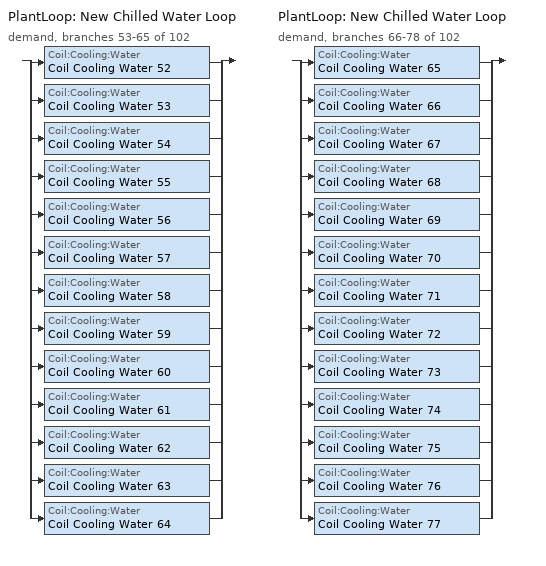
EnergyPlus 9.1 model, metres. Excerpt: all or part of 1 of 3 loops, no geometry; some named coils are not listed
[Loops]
PlantLoop 'New Chilled Water Loop'
 demand, branches 53-65 of 102: split
  | Coil:Cooling:Water 'Coil Cooling Water 52'
  | Coil:Cooling:Water 'Coil Cooling Water 53'
  | Coil:Cooling:Water 'Coil Cooling Water 54'
  | Coil:Cooling:Water 'Coil Cooling Water 55'
  | Coil:Cooling:Water 'Coil Cooling Water 56'
  | Coil:Cooling:Water 'Coil Cooling Water 57'
  | Coil:Cooling:Water 'Coil Cooling Water 58'
  | Coil:Cooling:Water 'Coil Cooling Water 59'
  | Coil:Cooling:Water 'Coil Cooling Water 60'
  | Coil:Cooling:Water 'Coil Cooling Water 61'
  | Coil:Cooling:Water 'Coil Cooling Water 62'
  | Coil:Cooling:Water 'Coil Cooling Water 63'
  | Coil:Cooling:Water 'Coil Cooling Water 64'
PlantLoop 'New Chilled Water Loop'
 demand, branches 66-78 of 102: split
  | Coil:Cooling:Water 'Coil Cooling Water 65'
  | Coil:Cooling:Water 'Coil Cooling Water 66'
  | Coil:Cooling:Water 'Coil Cooling Water 67'
  | Coil:Cooling:Water 'Coil Cooling Water 68'
  | Coil:Cooling:Water 'Coil Cooling Water 69'
  | Coil:Cooling:Water 'Coil Cooling Water 70'
  | Coil:Cooling:Water 'Coil Cooling Water 71'
  | Coil:Cooling:Water 'Coil Cooling Water 72'
  | Coil:Cooling:Water 'Coil Cooling Water 73'
  | Coil:Cooling:Water 'Coil Cooling Water 74'
  | Coil:Cooling:Water 'Coil Cooling Water 75'
  | Coil:Cooling:Water 'Coil Cooling Water 76'
  | Coil:Cooling:Water 'Coil Cooling Water 77'
[ZoneControl:Thermostat]
Name | Zone or ZoneList | Control Type Schedule | Control 1
Thermal Zone 1 Thermostat | Thermal Zone 1 | Thermal Zone 1 Thermostat Schedule | Thermostat Setpoint Dual Setpoint 1
Thermal Zone 15 Thermostat | Thermal Zone 15 | Thermal Zone 15 Thermostat Schedule | Thermostat Setpoint Dual Setpoint 7
Thermal Zone 18 Thermostat | Thermal Zone 18 | Thermal Zone 18 Thermostat Schedule | Thermostat Setpoint Dual Setpoint 47
Thermal Zone 19 Thermostat | Thermal Zone 19 | Thermal Zone 19 Thermostat Schedule | Thermostat Setpoint Dual Setpoint 48
Thermal Zone 2 Thermostat | Thermal Zone 2 | Thermal Zone 2 Thermostat Schedule | Thermostat Setpoint Dual Setpoint 20
Thermal Zone 24 Thermostat | Thermal Zone 24 | Thermal Zone 24 Thermostat Schedule | Thermostat Setpoint Dual Setpoint 53
Thermal Zone 25 Thermostat | Thermal Zone 25 | Thermal Zone 25 Thermostat Schedule | Thermostat Setpoint Dual Setpoint 54
Thermal Zone 27 Thermostat | Thermal Zone 27 | Thermal Zone 27 Thermostat Schedule | Thermostat Setpoint Dual Setpoint 56
Thermal Zone 29 Thermostat | Thermal Zone 29 | Thermal Zone 29 Thermostat Schedule | Thermostat Setpoint Dual Setpoint 58
Thermal Zone 33 Thermostat | Thermal Zone 33 | Thermal Zone 33 Thermostat Schedule | Thermostat Setpoint Dual Setpoint 62
Thermal Zone 35 Thermostat | Thermal Zone 35 | Thermal Zone 35 Thermostat Schedule | Thermostat Setpoint Dual Setpoint 64
Thermal Zone 37 Thermostat | Thermal Zone 37 | Thermal Zone 37 Thermostat Schedule | Thermostat Setpoint Dual Setpoint 66
Thermal Zone 38 Thermostat | Thermal Zone 38 | Thermal Zone 38 Thermostat Schedule | Thermostat Setpoint Dual Setpoint 67
Thermal Zone 39 Thermostat | Thermal Zone 39 | Thermal Zone 39 Thermostat Schedule | Thermostat Setpoint Dual Setpoint 68
Thermal Zone 4 Thermostat | Thermal Zone 4 | Thermal Zone 4 Thermostat Schedule | Thermostat Setpoint Dual Setpoint 16
Thermal Zone 40 Thermostat | Thermal Zone 40 | Thermal Zone 40 Thermostat Schedule | Thermostat Setpoint Dual Setpoint 69
Thermal Zone 41 Thermostat | Thermal Zone 41 | Thermal Zone 41 Thermostat Schedule | Thermostat Setpoint Dual Setpoint 70
Thermal Zone 46 Thermostat | Thermal Zone 46 | Thermal Zone 46 Thermostat Schedule | Thermostat Setpoint Dual Setpoint 75
Thermal Zone 47 Thermostat | Thermal Zone 47 | Thermal Zone 47 Thermostat Schedule | Thermostat Setpoint Dual Setpoint 76
Thermal Zone 70 Thermostat | Thermal Zone 70 | Thermal Zone 70 Thermostat Schedule | Thermostat Setpoint Dual Setpoint 99
Thermal Zone 72 Thermostat | Thermal Zone 72 | Thermal Zone 72 Thermostat Schedule | Thermostat Setpoint Dual Setpoint 40
Thermal Zone 75 Thermostat | Thermal Zone 75 | Thermal Zone 75 Thermostat Schedule | Thermostat Setpoint Dual Setpoint 43
Thermal Zone 83 Thermostat | Thermal Zone 83 | Thermal Zone 83 Thermostat Schedule | Thermostat Setpoint Dual Setpoint 24
Thermal Zone 84 Thermostat | Thermal Zone 84 | Thermal Zone 84 Thermostat Schedule | Thermostat Setpoint Dual Setpoint 25
Thermal Zone 92 Thermostat | Thermal Zone 92 | Thermal Zone 92 Thermostat Schedule | Thermostat Setpoint Dual Setpoint 33
Thermal Zone 95 Thermostat | Thermal Zone 95 | Thermal Zone 95 Thermostat Schedule | Thermostat Setpoint Dual Setpoint 36
[ThermostatSetpoint:DualSetpoint] Heating Setpoint Temperature Schedule=Medium Office HtgSetp; Cooling Setpoint Temperature Schedule=Medium Office ClgSetp
Thermostat Setpoint Dual Setpoint 1; Thermostat Setpoint Dual Setpoint 7; Thermostat Setpoint Dual Setpoint 47; Thermostat Setpoint Dual Setpoint 48; Thermostat Setpoint Dual Setpoint 20; Thermostat Setpoint Dual Setpoint 53; Thermostat Setpoint Dual Setpoint 54; Thermostat Setpoint Dual Setpoint 56; Thermostat Setpoint Dual Setpoint 58; Thermostat Setpoint Dual Setpoint 62; Thermostat Setpoint Dual Setpoint 64; Thermostat Setpoint Dual Setpoint 66; Thermostat Setpoint Dual Setpoint 67; Thermostat Setpoint Dual Setpoint 68; Thermostat Setpoint Dual Setpoint 16; Thermostat Setpoint Dual Setpoint 69; Thermostat Setpoint Dual Setpoint 70; Thermostat Setpoint Dual Setpoint 75; Thermostat Setpoint Dual Setpoint 76; Thermostat Setpoint Dual Setpoint 99; Thermostat Setpoint Dual Setpoint 40; Thermostat Setpoint Dual Setpoint 43; Thermostat Setpoint Dual Setpoint 24; Thermostat Setpoint Dual Setpoint 25; Thermostat Setpoint Dual Setpoint 33; Thermostat Setpoint Dual Setpoint 36
[Fan:OnOff] Availability Schedule=Always On Discrete; Fan Total Efficiency=0.5; Pressure Rise {Pa}=286.187; Maximum Flow Rate {m3/s}=Autosize; Motor Efficiency=0.9; Motor In Airstream Fraction=1
Name | Fan Power Ratio Function of Speed Ratio Curve | Fan Efficiency Ratio Function of Speed Ratio Curve
Fan On Off 58 | Fan On Off Power Curve 57 | Fan On Off Efficiency Curve 57
Fan On Off 77 | Fan On Off Power Curve 76 | Fan On Off Efficiency Curve 76
Fan On Off 75 | Fan On Off Power Curve 74 | Fan On Off Efficiency Curve 74
Fan On Off 76 | Fan On Off Power Curve 75 | Fan On Off Efficiency Curve 75
Fan On Off 57 | Fan On Off Power Curve 56 | Fan On Off Efficiency Curve 56
Fan On Off 74 | Fan On Off Power Curve 73 | Fan On Off Efficiency Curve 73
Fan On Off 71 | Fan On Off Power Curve 70 | Fan On Off Efficiency Curve 70
Fan On Off 63 | Fan On Off Power Curve 62 | Fan On Off Efficiency Curve 62
Fan On Off 65 | Fan On Off Power Curve 64 | Fan On Off Efficiency Curve 64
Fan On Off 64 | Fan On Off Power Curve 63 | Fan On Off Efficiency Curve 63
Fan On Off 62 | Fan On Off Power Curve 61 | Fan On Off Efficiency Curve 61
Fan On Off 61 | Fan On Off Power Curve 60 | Fan On Off Efficiency Curve 60
Fan On Off 60 | Fan On Off Power Curve 59 | Fan On Off Efficiency Curve 59
Fan On Off 59 | Fan On Off Power Curve 58 | Fan On Off Efficiency Curve 58
Fan On Off 72 | Fan On Off Power Curve 71 | Fan On Off Efficiency Curve 71
Fan On Off 56 | Fan On Off Power Curve 55 | Fan On Off Efficiency Curve 55
Fan On Off 53 | Fan On Off Power Curve 52 | Fan On Off Efficiency Curve 52
Fan On Off 73 | Fan On Off Power Curve 72 | Fan On Off Efficiency Curve 72
Fan On Off 68 | Fan On Off Power Curve 67 | Fan On Off Efficiency Curve 67
Fan On Off 67 | Fan On Off Power Curve 66 | Fan On Off Efficiency Curve 66
Fan On Off 70 | Fan On Off Power Curve 69 | Fan On Off Efficiency Curve 69
Fan On Off 66 | Fan On Off Power Curve 65 | Fan On Off Efficiency Curve 65
Fan On Off 55 | Fan On Off Power Curve 54 | Fan On Off Efficiency Curve 54
Fan On Off 52 | Fan On Off Power Curve 51 | Fan On Off Efficiency Curve 51
Fan On Off 54 | Fan On Off Power Curve 53 | Fan On Off Efficiency Curve 53
Fan On Off 69 | Fan On Off Power Curve 68 | Fan On Off Efficiency Curve 68
[Coil:Cooling:Water] Availability Schedule=Always On Discrete; Design Water Flow Rate {m3/s}=Autosize; Design Air Flow Rate {m3/s}=Autosize; Design Inlet Water Temperature {C}=Autosize; Design Inlet Air Temperature {C}=Autosize; Design Outlet Air Temperature {C}=Autosize; Design Inlet Air Humidity Ratio {kgWater/kgDryAir}=Autosize; Design Outlet Air Humidity Ratio {kgWater/kgDryAir}=Autosize; Type of Analysis=SimpleAnalysis; Heat Exchanger Configuration=CrossFlow
Coil Cooling Water 58; Coil Cooling Water 77; Coil Cooling Water 75; Coil Cooling Water 76; Coil Cooling Water 57; Coil Cooling Water 74; Coil Cooling Water 71; Coil Cooling Water 63; Coil Cooling Water 65; Coil Cooling Water 64; Coil Cooling Water 62; Coil Cooling Water 61; Coil Cooling Water 60; Coil Cooling Water 59; Coil Cooling Water 72; Coil Cooling Water 56; Coil Cooling Water 53; Coil Cooling Water 73; Coil Cooling Water 68; Coil Cooling Water 67; Coil Cooling Water 70; Coil Cooling Water 66; Coil Cooling Water 55; Coil Cooling Water 52; Coil Cooling Water 54; Coil Cooling Water 69
[ZoneHVAC:FourPipeFanCoil] Availability Schedule=Always On Discrete; Capacity Control Method=CyclingFan; Maximum Supply Air Flow Rate {m3/s}=Autosize; Maximum Outdoor Air Flow Rate {m3/s}=0; Maximum Cold Water Flow Rate {m3/s}=Autosize; Maximum Hot Water Flow Rate {m3/s}=Autosize; Minimum Supply Air Temperature in Cooling Mode {C}=Autosize; Maximum Supply Air Temperature in Heating Mode {C}=Autosize
Name | Supply Air Fan | Cooling Coil | Heating Coil
Zone HVAC Four Pipe Fan Coil 58 | Fan On Off 58 | Coil Cooling Water 58 | Coil Heating Water 58
Zone HVAC Four Pipe Fan Coil 77 | Fan On Off 77 | Coil Cooling Water 77 | Coil Heating Water 77
Zone HVAC Four Pipe Fan Coil 75 | Fan On Off 75 | Coil Cooling Water 75 | Coil Heating Water 75
Zone HVAC Four Pipe Fan Coil 76 | Fan On Off 76 | Coil Cooling Water 76 | Coil Heating Water 76
Zone HVAC Four Pipe Fan Coil 57 | Fan On Off 57 | Coil Cooling Water 57 | Coil Heating Water 57
Zone HVAC Four Pipe Fan Coil 74 | Fan On Off 74 | Coil Cooling Water 74 | Coil Heating Water 74
Zone HVAC Four Pipe Fan Coil 71 | Fan On Off 71 | Coil Cooling Water 71 | Coil Heating Water 71
Zone HVAC Four Pipe Fan Coil 63 | Fan On Off 63 | Coil Cooling Water 63 | Coil Heating Water 63
Zone HVAC Four Pipe Fan Coil 65 | Fan On Off 65 | Coil Cooling Water 65 | Coil Heating Water 65
Zone HVAC Four Pipe Fan Coil 64 | Fan On Off 64 | Coil Cooling Water 64 | Coil Heating Water 64
Zone HVAC Four Pipe Fan Coil 62 | Fan On Off 62 | Coil Cooling Water 62 | Coil Heating Water 62
Zone HVAC Four Pipe Fan Coil 61 | Fan On Off 61 | Coil Cooling Water 61 | Coil Heating Water 61
Zone HVAC Four Pipe Fan Coil 60 | Fan On Off 60 | Coil Cooling Water 60 | Coil Heating Water 60
Zone HVAC Four Pipe Fan Coil 59 | Fan On Off 59 | Coil Cooling Water 59 | Coil Heating Water 59
Zone HVAC Four Pipe Fan Coil 72 | Fan On Off 72 | Coil Cooling Water 72 | Coil Heating Water 72
Zone HVAC Four Pipe Fan Coil 56 | Fan On Off 56 | Coil Cooling Water 56 | Coil Heating Water 56
Zone HVAC Four Pipe Fan Coil 53 | Fan On Off 53 | Coil Cooling Water 53 | Coil Heating Water 53
Zone HVAC Four Pipe Fan Coil 73 | Fan On Off 73 | Coil Cooling Water 73 | Coil Heating Water 73
Zone HVAC Four Pipe Fan Coil 68 | Fan On Off 68 | Coil Cooling Water 68 | Coil Heating Water 68
Zone HVAC Four Pipe Fan Coil 67 | Fan On Off 67 | Coil Cooling Water 67 | Coil Heating Water 67
Zone HVAC Four Pipe Fan Coil 70 | Fan On Off 70 | Coil Cooling Water 70 | Coil Heating Water 70
Zone HVAC Four Pipe Fan Coil 66 | Fan On Off 66 | Coil Cooling Water 66 | Coil Heating Water 66
Zone HVAC Four Pipe Fan Coil 55 | Fan On Off 55 | Coil Cooling Water 55 | Coil Heating Water 55
Zone HVAC Four Pipe Fan Coil 52 | Fan On Off 52 | Coil Cooling Water 52 | Coil Heating Water 52
Zone HVAC Four Pipe Fan Coil 54 | Fan On Off 54 | Coil Cooling Water 54 | Coil Heating Water 54
Zone HVAC Four Pipe Fan Coil 69 | Fan On Off 69 | Coil Cooling Water 69 | Coil Heating Water 69
[Zone equipment]
Thermal Zone 1: Zone HVAC Four Pipe Fan Coil 58
Thermal Zone 15: Zone HVAC Four Pipe Fan Coil 77
Thermal Zone 18: Zone HVAC Four Pipe Fan Coil 75
Thermal Zone 19: Zone HVAC Four Pipe Fan Coil 76
Thermal Zone 2: Zone HVAC Four Pipe Fan Coil 57
Thermal Zone 24: Zone HVAC Four Pipe Fan Coil 74
Thermal Zone 25: Zone HVAC Four Pipe Fan Coil 71
Thermal Zone 27: Zone HVAC Four Pipe Fan Coil 63
Thermal Zone 29: Zone HVAC Four Pipe Fan Coil 65
Thermal Zone 33: Zone HVAC Four Pipe Fan Coil 64
Thermal Zone 35: Zone HVAC Four Pipe Fan Coil 62
Thermal Zone 37: Zone HVAC Four Pipe Fan Coil 61
Thermal Zone 38: Zone HVAC Four Pipe Fan Coil 60
Thermal Zone 39: Zone HVAC Four Pipe Fan Coil 59
Thermal Zone 4: Zone HVAC Four Pipe Fan Coil 72
Thermal Zone 40: Zone HVAC Four Pipe Fan Coil 56
Thermal Zone 41: Zone HVAC Four Pipe Fan Coil 53
Thermal Zone 46: Zone HVAC Four Pipe Fan Coil 73
Thermal Zone 47: Zone HVAC Four Pipe Fan Coil 68
Thermal Zone 70: Zone HVAC Four Pipe Fan Coil 67
Thermal Zone 72: Zone HVAC Four Pipe Fan Coil 70
Thermal Zone 75: Zone HVAC Four Pipe Fan Coil 66
Thermal Zone 83: Zone HVAC Four Pipe Fan Coil 55
Thermal Zone 84: Zone HVAC Four Pipe Fan Coil 52
Thermal Zone 92: Zone HVAC Four Pipe Fan Coil 54
Thermal Zone 95: Zone HVAC Four Pipe Fan Coil 69
[Sizing:Zone] Zone Cooling Design Supply Air Temperature Input Method=SupplyAirTemperature; Zone Cooling Design Supply Air Temperature {C}=14; Zone Cooling Design Supply Air Temperature Difference {deltaC}=11.11; Zone Heating Design Supply Air Temperature Input Method=SupplyAirTemperature; Zone Heating Design Supply Air Temperature {C}=40; Zone Heating Design Supply Air Temperature Difference {deltaC}=11.11; Zone Cooling Design Supply Air Humidity Ratio {kgWater/kgDryAir}=0.0085; Zone Heating Design Supply Air Humidity Ratio {kgWater/kgDryAir}=0.008; Design Specification Outdoor Air Object=90.1-2010 - Office - OpenOffice Ventilation; Zone Heating Sizing Factor=1.25; Zone Cooling Sizing Factor=1.15; Cooling Design Air Flow Method=DesignDay; Cooling Design Air Flow Rate {m3/s}=0; Cooling Minimum Air Flow per Zone Floor Area {m3/s-m2}=0.000762; Cooling Minimum Air Flow {m3/s}=0; Cooling Minimum Air Flow Fraction=0; Heating Design Air Flow Method=DesignDay; Heating Design Air Flow Rate {m3/s}=0; Heating Maximum Air Flow per Zone Floor Area {m3/s-m2}=0.002032; Heating Maximum Air Flow {m3/s}=0.141576; Heating Maximum Air Flow Fraction=0.3; Account for Dedicated Outdoor Air System=No
Name | Design Specification Zone Air Distribution Object
Thermal Zone 1 | Thermal Zone 1 Design Spec Zone Air Dist
Thermal Zone 15 | Thermal Zone 15 Design Spec Zone Air Dist
Thermal Zone 18 | Thermal Zone 18 Design Spec Zone Air Dist
Thermal Zone 19 | Thermal Zone 19 Design Spec Zone Air Dist
Thermal Zone 2 | Thermal Zone 2 Design Spec Zone Air Dist
Thermal Zone 24 | Thermal Zone 24 Design Spec Zone Air Dist
Thermal Zone 25 | Thermal Zone 25 Design Spec Zone Air Dist
Thermal Zone 27 | Thermal Zone 27 Design Spec Zone Air Dist
Thermal Zone 29 | Thermal Zone 29 Design Spec Zone Air Dist
Thermal Zone 33 | Thermal Zone 33 Design Spec Zone Air Dist
Thermal Zone 35 | Thermal Zone 35 Design Spec Zone Air Dist
Thermal Zone 37 | Thermal Zone 37 Design Spec Zone Air Dist
Thermal Zone 38 | Thermal Zone 38 Design Spec Zone Air Dist
Thermal Zone 39 | Thermal Zone 39 Design Spec Zone Air Dist
Thermal Zone 4 | Thermal Zone 4 Design Spec Zone Air Dist
Thermal Zone 40 | Thermal Zone 40 Design Spec Zone Air Dist
Thermal Zone 41 | Thermal Zone 41 Design Spec Zone Air Dist
Thermal Zone 46 | Thermal Zone 46 Design Spec Zone Air Dist
Thermal Zone 47 | Thermal Zone 47 Design Spec Zone Air Dist
Thermal Zone 70 | Thermal Zone 70 Design Spec Zone Air Dist
Thermal Zone 72 | Thermal Zone 72 Design Spec Zone Air Dist
Thermal Zone 75 | Thermal Zone 75 Design Spec Zone Air Dist
Thermal Zone 83 | Thermal Zone 83 Design Spec Zone Air Dist
Thermal Zone 84 | Thermal Zone 84 Design Spec Zone Air Dist
Thermal Zone 92 | Thermal Zone 92 Design Spec Zone Air Dist
Thermal Zone 95 | Thermal Zone 95 Design Spec Zone Air Dist
[DesignSpecification:ZoneAirDistribution] Zone Air Distribution Effectiveness in Cooling Mode=1; Zone Air Distribution Effectiveness in Heating Mode=1
Thermal Zone 1 Design Spec Zone Air Dist; Thermal Zone 15 Design Spec Zone Air Dist; Thermal Zone 18 Design Spec Zone Air Dist; Thermal Zone 19 Design Spec Zone Air Dist; Thermal Zone 2 Design Spec Zone Air Dist; Thermal Zone 24 Design Spec Zone Air Dist; Thermal Zone 25 Design Spec Zone Air Dist; Thermal Zone 27 Design Spec Zone Air Dist; Thermal Zone 29 Design Spec Zone Air Dist; Thermal Zone 33 Design Spec Zone Air Dist; Thermal Zone 35 Design Spec Zone Air Dist; Thermal Zone 37 Design Spec Zone Air Dist; Thermal Zone 38 Design Spec Zone Air Dist; Thermal Zone 39 Design Spec Zone Air Dist; Thermal Zone 4 Design Spec Zone Air Dist; Thermal Zone 40 Design Spec Zone Air Dist; Thermal Zone 41 Design Spec Zone Air Dist; Thermal Zone 46 Design Spec Zone Air Dist; Thermal Zone 47 Design Spec Zone Air Dist; Thermal Zone 70 Design Spec Zone Air Dist; Thermal Zone 72 Design Spec Zone Air Dist; Thermal Zone 75 Design Spec Zone Air Dist; Thermal Zone 83 Design Spec Zone Air Dist; Thermal Zone 84 Design Spec Zone Air Dist; Thermal Zone 92 Design Spec Zone Air Dist; Thermal Zone 95 Design Spec Zone Air Dist
[DesignSpecification:OutdoorAir]
90.1-2010 - Office - OpenOffice Ventilation: Outdoor Air Method=Sum; Outdoor Air Flow per Person {m3/s-person}=0.00235974; Outdoor Air Flow per Zone Floor Area {m3/s-m2}=0.0003048; Outdoor Air Flow per Zone {m3/s}=0; Outdoor Air Flow Air Changes per Hour {1/hr}=0
[Schedule:Compact]
Thermal Zone 1 Thermostat Schedule; Thermal Zone 15 Thermostat Schedule; Thermal Zone 18 Thermostat Schedule; Thermal Zone 19 Thermostat Schedule; Thermal Zone 2 Thermostat Schedule; Thermal Zone 24 Thermostat Schedule; Thermal Zone 25 Thermostat Schedule; Thermal Zone 27 Thermostat Schedule; Thermal Zone 29 Thermostat Schedule; Thermal Zone 33 Thermostat Schedule; Thermal Zone 35 Thermostat Schedule; Thermal Zone 37 Thermostat Schedule; Thermal Zone 38 Thermostat Schedule; Thermal Zone 39 Thermostat Schedule; Thermal Zone 4 Thermostat Schedule; Thermal Zone 40 Thermostat Schedule; Thermal Zone 41 Thermostat Schedule; Thermal Zone 46 Thermostat Schedule; Thermal Zone 47 Thermostat Schedule; Thermal Zone 70 Thermostat Schedule; Thermal Zone 72 Thermostat Schedule; Thermal Zone 75 Thermostat Schedule; Thermal Zone 83 Thermostat Schedule; Thermal Zone 84 Thermostat Schedule; Thermal Zone 92 Thermostat Schedule; Thermal Zone 95 Thermostat Schedule: Through: 12/31, For: AllDays, Until: 24:00, 4
[Schedule:Day:Interval]
Medium Office HtgSetp Rule 1 Day Schedule; Medium Office HtgSetp Summer Design Day: No, 24:00, 15.6
Medium Office HtgSetp Default Schedule: No, 06:00, 15.6, 22:00, 21, 24:00, 15.6
Medium Office HtgSetp Rule 2 Day Schedule: No, 06:00, 15.6, 18:00, 21, 24:00, 15.6
Medium Office HtgSetp Winter Design Day: No, 24:00, 21
Medium Office ClgSetp Rule 1 Day Schedule; Medium Office ClgSetp Winter Design Day: No, 24:00, 26.7
Medium Office ClgSetp Default Schedule; Medium Office ClgSetp Summer Design Day: No, 06:00, 26.7, 22:00, 24, 24:00, 26.7
Medium Office ClgSetp Rule 2 Day Schedule: No, 06:00, 26.7, 18:00, 24, 24:00, 26.7
[Schedule:Week:Daily]
Medium Office HtgSetp Week Rule - Jan1-Dec31: Medium Office HtgSetp Rule 1 Day Schedule, Medium Office HtgSetp Default Schedule, Medium Office HtgSetp Default Schedule, Medium Office HtgSetp Default Schedule, Medium Office HtgSetp Default Schedule, Medium Office HtgSetp Default Schedule, Medium Office HtgSetp Rule 2 Day Schedule, Medium Office HtgSetp Default Schedule, Medium Office HtgSetp Summer Design Day, Medium Office HtgSetp Winter Design Day, Medium Office HtgSetp Default Schedule, Medium Office HtgSetp Default Schedule
Medium Office ClgSetp Week Rule - Jan1-Dec31: Medium Office ClgSetp Rule 1 Day Schedule, Medium Office ClgSetp Default Schedule, Medium Office ClgSetp Default Schedule, Medium Office ClgSetp Default Schedule, Medium Office ClgSetp Default Schedule, Medium Office ClgSetp Default Schedule, Medium Office ClgSetp Rule 2 Day Schedule, Medium Office ClgSetp Default Schedule, Medium Office ClgSetp Summer Design Day, Medium Office ClgSetp Winter Design Day, Medium Office ClgSetp Default Schedule, Medium Office ClgSetp Default Schedule
[Schedule:Year]
Medium Office HtgSetp: Medium Office HtgSetp Week Rule - Jan1-Dec31, 1, 1, 12, 31
Medium Office ClgSetp: Medium Office ClgSetp Week Rule - Jan1-Dec31, 1, 1, 12, 31
[Schedule:Constant]
Always On Discrete: OnOff, 1
[Curve:Exponent] Coefficient1 Constant=1; Coefficient2 Constant=0; Coefficient3 Constant=0; Minimum Value of x=0; Maximum Value of x=1
Fan On Off Power Curve 57; Fan On Off Power Curve 76; Fan On Off Power Curve 74; Fan On Off Power Curve 75; Fan On Off Power Curve 56; Fan On Off Power Curve 73; Fan On Off Power Curve 70; Fan On Off Power Curve 62; Fan On Off Power Curve 64; Fan On Off Power Curve 63; Fan On Off Power Curve 61; Fan On Off Power Curve 60; Fan On Off Power Curve 59; Fan On Off Power Curve 58; Fan On Off Power Curve 71; Fan On Off Power Curve 55; Fan On Off Power Curve 52; Fan On Off Power Curve 72; Fan On Off Power Curve 67; Fan On Off Power Curve 66; Fan On Off Power Curve 69; Fan On Off Power Curve 65; Fan On Off Power Curve 54; Fan On Off Power Curve 51; Fan On Off Power Curve 53; Fan On Off Power Curve 68
[Curve:Cubic] Coefficient1 Constant=1; Coefficient2 x=0; Coefficient3 x**2=0; Coefficient4 x**3=0; Minimum Value of x=0; Maximum Value of x=1
Fan On Off Efficiency Curve 57; Fan On Off Efficiency Curve 76; Fan On Off Efficiency Curve 74; Fan On Off Efficiency Curve 75; Fan On Off Efficiency Curve 56; Fan On Off Efficiency Curve 73; Fan On Off Efficiency Curve 70; Fan On Off Efficiency Curve 62; Fan On Off Efficiency Curve 64; Fan On Off Efficiency Curve 63; Fan On Off Efficiency Curve 61; Fan On Off Efficiency Curve 60; Fan On Off Efficiency Curve 59; Fan On Off Efficiency Curve 58; Fan On Off Efficiency Curve 71; Fan On Off Efficiency Curve 55; Fan On Off Efficiency Curve 52; Fan On Off Efficiency Curve 72; Fan On Off Efficiency Curve 67; Fan On Off Efficiency Curve 66; Fan On Off Efficiency Curve 69; Fan On Off Efficiency Curve 65; Fan On Off Efficiency Curve 54; Fan On Off Efficiency Curve 51; Fan On Off Efficiency Curve 53; Fan On Off Efficiency Curve 68
